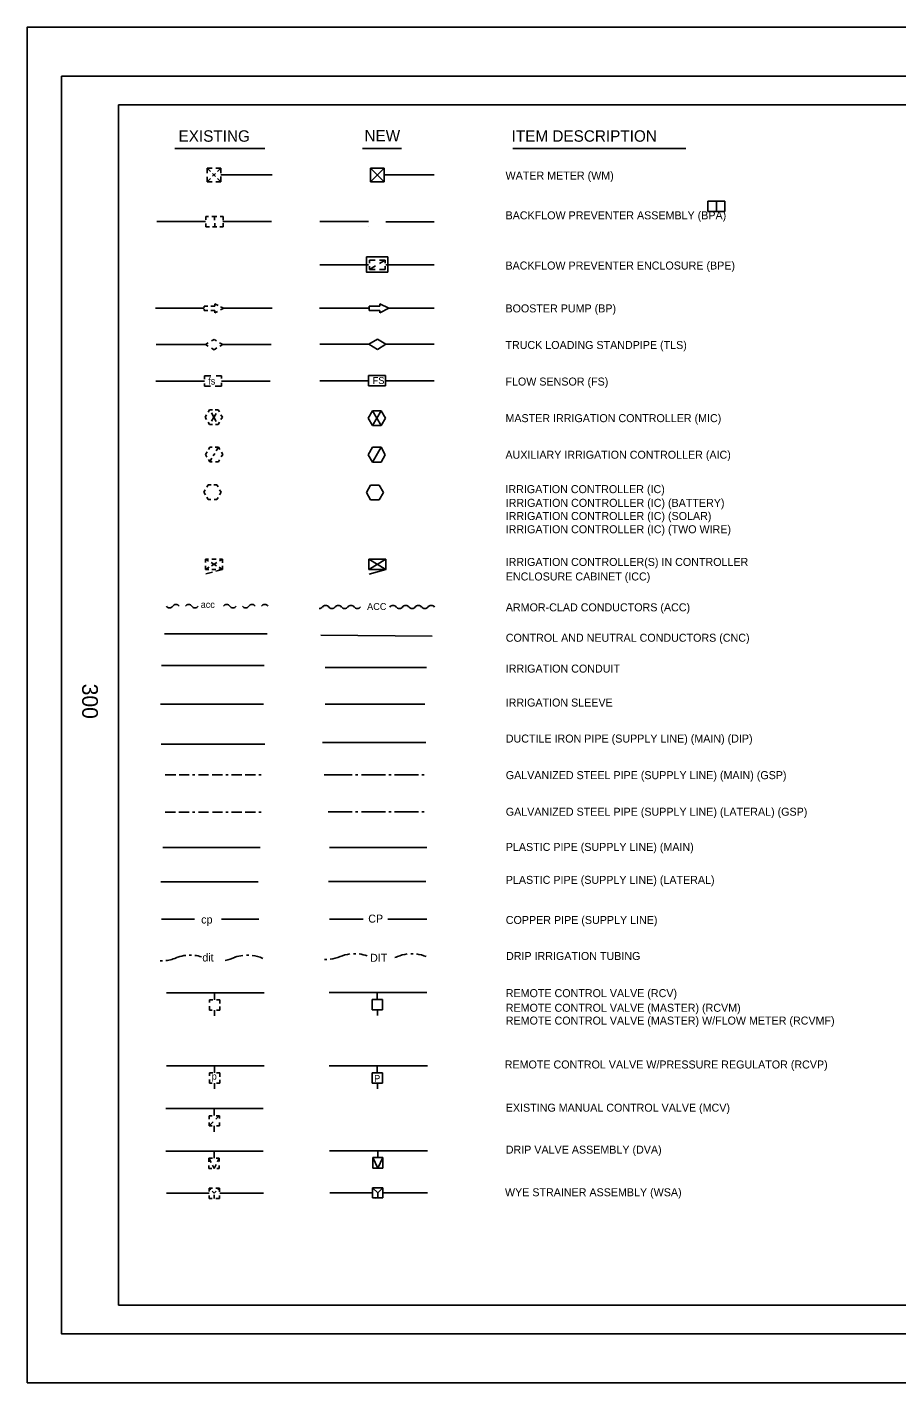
# Model space of a CAD drawing. Extents: x -894 to 866, y -472 to 714.
# Drawn here: x -894 to -133, y -472 to 714 of the extents above; entities that cross this region are included whole.
import ezdxf

# ---------------------------------------------------------------- set-up
doc = ezdxf.new("R2010")
doc.units = 0
for name, color, linetype in [('1 Control', 7, 'Continuous'), ('50 IrrigationNew', 7, 'Continuous'), ('57 Undefined', 7, 'Continuous'), ('60 Nongeo Data', 7, 'Continuous'), ('border_PLOTTING-ELEMENTS', 7, 'Continuous'), ('border_rw_22x34_Cut_Lines', 7, 'Continuous'), ('border_SHEET', 7, 'Continuous'), ('border_WITHIN-BORDER-anno', 7, 'Continuous')]:
    doc.layers.add(name, color=color, linetype=linetype)

msp = doc.modelspace()

# ---------------------------------------------------------------- linework, layer by layer
at = {"layer": '1 Control'}
for p, q in [((-589.5, 509.7), (-594.5, 509.7)), ((-594.5, 509.7), (-594.5, 507.2)), ((-594.5, 501.6), (-589.4, 504.7)), ((-594.5, 504.4), (-594.5, 501.6)), ((-589.5, 501.6), (-594.5, 501.6)), ((-586, 506.7), (-581, 509.7)), ((-581, 509.7), (-585.9, 509.7)), ((-581, 501.6), (-585.9, 501.6)), ((-581, 509.7), (-581, 507.2)), ((-581, 504.4), (-581, 501.6))]:
    msp.add_line(p, q, dxfattribs=at)
at = {"layer": '50 IrrigationNew'}
for p, q in [((-776.6, 155.1), (-686.7, 155.1)), ((-633.5, 153.3), (-544.7, 153.3)), ((-777.3, 121.4), (-687.4, 121.3)), ((-633.4, 121.3), (-546.2, 121.3)), ((-635.8, 87.9), (-545.3, 87.9))]:
    msp.add_line(p, q, dxfattribs=at)
at = {"layer": '57 Undefined'}
for p, q in [((-764.8, 607.3), (-686, 607.3)), ((-600.6, 607.3), (-566.5, 607.3)), ((-469.3, 607.3), (-317.9, 607.3))]:
    msp.add_line(p, q, dxfattribs=at)
at = {"layer": '60 Nongeo Data'}
for p, q in [((-732.1, 590.3), (-736.6, 590.3)), ((-736.6, 590.3), (-736.6, 585.9)), ((-736.6, 590.3), (-733.6, 587.3)), ((-736.6, 582.7), (-736.6, 578.3)), ((-736.6, 578.3), (-733.7, 581.2)), ((-731.9, 585.5), (-729.4, 583)), ((-731.8, 583.1), (-729.4, 585.5)), ((-724.6, 590.3), (-729, 590.3)), ((-727.4, 587.4), (-724.6, 590.3)), ((-724.6, 585.8), (-724.6, 590.3)), ((-724.6, 584.3), (-679.8, 584.3)), ((-724.6, 578.3), (-724.6, 582.8)), ((-593.8, 578.3), (-593.8, 590.1)), ((-593.8, 590.1), (-581.9, 590.1)), ((-593.8, 578.3), (-581.9, 590.1)), ((-593.8, 590.1), (-581.9, 578.3)), ((-581.9, 578.3), (-581.9, 590.1)), ((-581.9, 584.3), (-537.9, 584.3)), ((-736.6, 578.3), (-732.2, 578.3)), ((-729.1, 578.3), (-724.6, 578.3)), ((-727.4, 581.1), (-724.6, 578.3)), ((-593.8, 578.3), (-581.9, 578.3)), ((-283.7, 561.2), (-298.7, 561.2)), ((-298.7, 561.2), (-298.7, 552.2)), ((-291.2, 552.2), (-291.2, 561.2)), ((-283.7, 552.2), (-283.7, 561.2)), ((-737.7, 548), (-735.4, 548)), ((-737.7, 545.1), (-737.7, 548)), ((-732.4, 548), (-728, 548)), ((-730.2, 544.7), (-730.2, 548)), ((-725.3, 548), (-722.7, 548)), ((-722.7, 544.7), (-722.7, 548)), ((-298.7, 552.2), (-283.7, 552.2)), ((-298.7, 552.2), (-298.7, 552.2)), ((-780.6, 543.6), (-738.1, 543.6)), ((-737.7, 539), (-737.7, 541.7)), ((-737.7, 539), (-734.6, 539)), ((-731.9, 539), (-728, 539)), ((-729.9, 539), (-729.9, 542)), ((-725.5, 539), (-722.7, 539)), ((-722.8, 543.4), (-680.3, 543.4)), ((-722.7, 539), (-722.7, 542)), ((-637.9, 543.4), (-595.4, 543.4)), ((-595.3, 539.1), (-595.3, 539.1)), ((-580.4, 543.3), (-537.9, 543.3)), ((-637.9, 505.6), (-595.4, 505.6)), ((-594.5, 501.6), (-594.5, 501.6)), ((-594.5, 501.6), (-594.5, 501.6)), ((-580.3, 505.5), (-537.9, 505.5)), ((-781.7, 467.6), (-739.2, 467.6)), ((-739.2, 469.5), (-736, 469.5)), ((-739.2, 468.3), (-739.2, 469.5)), ((-739.2, 465.6), (-739.2, 466.9)), ((-739.2, 465.6), (-736, 465.6)), ((-733.3, 469.5), (-730, 469.5)), ((-733.3, 465.6), (-730, 465.6)), ((-730, 469.5), (-730, 471.5)), ((-727, 470), (-730, 471.5)), ((-730, 463.6), (-730, 465.6)), ((-727.4, 464.9), (-730, 463.6)), ((-722.1, 467.6), (-725, 469)), ((-722.1, 467.6), (-724.9, 466.2)), ((-722.1, 467.6), (-679.7, 467.6)), ((-638.2, 467.6), (-594.7, 467.7)), ((-594.8, 465.7), (-594.8, 469.6)), ((-594.8, 469.6), (-585.6, 469.6)), ((-594.8, 465.7), (-585.6, 465.7)), ((-585.6, 469.6), (-585.6, 471.6)), ((-577.8, 467.6), (-585.6, 471.6)), ((-577.8, 467.6), (-585.6, 463.7)), ((-585.6, 463.7), (-585.6, 465.7)), ((-577.9, 467.7), (-537.9, 467.7)), ((-730.5, 440.4), (-732.8, 439)), ((-728.4, 439.2), (-730.5, 440.4)), ((-587.7, 440.6), (-595.2, 436.1)), ((-580.2, 436.1), (-587.7, 440.6)), ((-781.1, 435.9), (-738.2, 435.9)), ((-735.6, 437.4), (-738, 435.9)), ((-738, 435.9), (-735.6, 434.5)), ((-732.8, 432.8), (-730.5, 431.4)), ((-730.5, 431.4), (-728, 432.9)), ((-723, 435.9), (-725.7, 437.5)), ((-725.4, 434.5), (-723, 435.9)), ((-722.8, 436), (-680.5, 436)), ((-637.9, 436.1), (-595.1, 436.1)), ((-595.2, 436.1), (-587.7, 431.6)), ((-587.7, 431.6), (-580.2, 436.1)), ((-580.2, 436.1), (-537.9, 436.1)), ((-781.5, 403.8), (-738.9, 403.8)), ((-733.3, 408.4), (-739, 408.4)), ((-739, 405.7), (-739, 408.4)), ((-724, 408.4), (-728.6, 408.4)), ((-724, 406.1), (-724, 408.4)), ((-723.9, 403.8), (-681.5, 403.8)), ((-637.9, 404), (-595.3, 404)), ((-580.5, 408.8), (-595.5, 408.8)), ((-595.5, 399.8), (-595.5, 408.8)), ((-580.5, 399.8), (-580.5, 408.8)), ((-580.2, 404), (-537.9, 404)), ((-739, 399.4), (-739, 401.8)), ((-739, 399.4), (-733.7, 399.4)), ((-729.6, 399.4), (-724, 399.4)), ((-724, 399.4), (-724, 402.4)), ((-595.5, 399.8), (-580.5, 399.8)), ((-737.1, 374.4), (-738.2, 372.4)), ((-738.2, 372.4), (-737.1, 370.4)), ((-734.5, 378.9), (-735.8, 376.7)), ((-735.7, 367.9), (-734.5, 365.9)), ((-731.8, 378.9), (-734.5, 378.9)), ((-728.6, 368.6), (-732.8, 376)), ((-732.8, 368.8), (-728.8, 375.7)), ((-727, 378.9), (-729.5, 378.9)), ((-725.9, 376.9), (-727, 378.9)), ((-727, 365.9), (-725.9, 367.9)), ((-723.2, 372.4), (-724.5, 374.5)), ((-724.5, 370.2), (-723.2, 372.4)), ((-592, 378), (-595.7, 371.5)), ((-595.7, 371.5), (-592, 365)), ((-584.5, 378), (-592, 365)), ((-584.5, 365), (-592, 378)), ((-584.5, 378), (-592, 378)), ((-580.7, 371.5), (-584.5, 378)), ((-584.5, 365), (-580.7, 371.5)), ((-734.5, 365.9), (-732, 365.9)), ((-729.4, 365.9), (-727, 365.9)), ((-592, 365), (-584.5, 365)), ((-734.3, 346.2), (-735.4, 344.2)), ((-732.1, 346.2), (-734.3, 346.2)), ((-726.8, 346.2), (-729.6, 346.2)), ((-728.7, 342.9), (-726.8, 346.2)), ((-725.6, 344.1), (-726.8, 346.2)), ((-592, 346), (-595.8, 339.5)), ((-592, 333), (-584.5, 346)), ((-584.5, 346), (-592, 346)), ((-580.8, 339.5), (-584.5, 346)), ((-736.7, 342), (-738, 339.7)), ((-738, 339.7), (-736.8, 337.5)), ((-735.5, 335.3), (-734.3, 333.3)), ((-734.3, 333.2), (-732.2, 333.2)), ((-734.2, 333.4), (-732.4, 336.4)), ((-731.3, 338.5), (-730, 340.7)), ((-729.3, 333.2), (-726.8, 333.2)), ((-726.8, 333.2), (-725.8, 334.9)), ((-724.2, 337.8), (-723, 339.7)), ((-723, 339.7), (-724.1, 341.6)), ((-595.8, 339.5), (-592, 333)), ((-592, 333), (-584.5, 333)), ((-584.5, 333), (-580.8, 339.5)), ((-738.2, 308.9), (-739.4, 306.7)), ((-735.7, 313.2), (-736.9, 311.1)), ((-733.2, 313.2), (-735.7, 313.2)), ((-728.2, 313.2), (-730.8, 313.2)), ((-727.1, 311.3), (-728.2, 313.2)), ((-724.4, 306.7), (-725.7, 308.9)), ((-593.6, 313), (-597.3, 306.5)), ((-586.1, 313), (-593.6, 313)), ((-582.3, 306.5), (-586.1, 313)), ((-739.4, 306.7), (-738.1, 304.4)), ((-736.9, 302.4), (-735.7, 300.2)), ((-735.7, 300.2), (-733.5, 300.2)), ((-730.5, 300.2), (-728.2, 300.2)), ((-728.2, 300.2), (-727.1, 302.2)), ((-725.8, 304.4), (-724.4, 306.7)), ((-597.3, 306.5), (-593.6, 300)), ((-593.6, 300), (-586.1, 300)), ((-586.1, 300), (-582.3, 306.5)), ((-738.1, 245.2), (-738.1, 248.2)), ((-738.1, 248.2), (-735.3, 248.2)), ((-735.3, 246.5), (-738.1, 248.2)), ((-738.1, 239.2), (-738.1, 242.2)), ((-738.1, 239.2), (-734.9, 241.2)), ((-735.1, 239.2), (-738.1, 239.2)), ((-728.3, 242.3), (-733.1, 245.2)), ((-732.9, 242.3), (-728.1, 245.2)), ((-732.4, 248.2), (-728.7, 248.2)), ((-728.9, 239.2), (-732.4, 239.2)), ((-723.1, 239.2), (-729, 237.6)), ((-723.1, 239.2), (-726.4, 239.2)), ((-723.1, 239.2), (-726.2, 241.1)), ((-725.9, 246.6), (-723.1, 248.2)), ((-725.7, 248.2), (-723.1, 248.2)), ((-723.1, 248.2), (-723.1, 244.9)), ((-723.1, 242.2), (-723.1, 239.2)), ((-595.3, 239), (-595.3, 248)), ((-595.3, 248), (-580.3, 248)), ((-580.3, 239), (-595.3, 248)), ((-595.3, 239), (-580.3, 248)), ((-580.3, 239), (-595.3, 239)), ((-580.1, 239), (-595.1, 239)), ((-580.3, 239), (-594.8, 235.1)), ((-591.8, 239), (-591.8, 239)), ((-580.3, 248), (-580.3, 239)), ((-731.9, 236.9), (-737.6, 235.4)), ((-773.8, 182.7), (-684.2, 182.7)), ((-637.1, 181.6), (-539.7, 180.7)), ((-776.7, 86.4), (-686.2, 86.3)), ((-775.4, -4), (-690.2, -4)), ((-629.7, -4), (-544.5, -4)), ((-777.2, -34.1), (-692, -34.1)), ((-630.4, -33.9), (-545.2, -33.9)), ((-776.5, -66.9), (-747.8, -66.9)), ((-724, -66.9), (-691.3, -66.9)), ((-629.7, -66.7), (-600, -66.7)), ((-578.5, -66.7), (-544.5, -66.7)), ((-772.2, -131.1), (-686.8, -131.1)), ((-731.6, -137.3), (-734.6, -137.3)), ((-734.6, -137.3), (-734.6, -139.8)), ((-730.2, -137.3), (-730.2, -131.3)), ((-725.6, -137.3), (-728.3, -137.3)), ((-725.6, -140.6), (-725.6, -137.3)), ((-629.8, -131), (-544.4, -131)), ((-583.2, -137.2), (-592.2, -137.2)), ((-592.2, -137.2), (-592.2, -146.2)), ((-587.8, -137.2), (-587.8, -131.2)), ((-583.2, -146.2), (-583.2, -137.2)), ((-734.6, -142.9), (-734.6, -146.3)), ((-734.6, -146.3), (-732.1, -146.3)), ((-730.1, -151.3), (-730.1, -146.3)), ((-728.4, -146.3), (-725.6, -146.3)), ((-725.6, -146.3), (-725.6, -143.3)), ((-592.2, -146.2), (-583.2, -146.2)), ((-587.7, -151.2), (-587.7, -146.2)), ((-772.2, -195.1), (-686.8, -195.1)), ((-731.6, -201.3), (-734.6, -201.3)), ((-734.6, -201.3), (-734.6, -203.8)), ((-730.2, -201.3), (-730.2, -195.3)), ((-725.6, -201.3), (-728.3, -201.3)), ((-725.6, -204.6), (-725.6, -201.3)), ((-629.8, -195), (-544, -195)), ((-583.2, -201.2), (-592.2, -201.2)), ((-592.2, -201.2), (-592.2, -210.2)), ((-587.8, -201.2), (-587.8, -195.2)), ((-583.2, -210.2), (-583.2, -201.2)), ((-734.6, -206.9), (-734.6, -210.3)), ((-734.6, -210.3), (-732.1, -210.3)), ((-730.1, -215.3), (-730.1, -210.3)), ((-728.4, -210.3), (-725.6, -210.3)), ((-725.6, -210.3), (-725.6, -207.3)), ((-592.2, -210.2), (-583.2, -210.2)), ((-587.7, -215.2), (-587.7, -210.2)), ((-772.7, -232.5), (-687.6, -232.5)), ((-730.4, -238.6), (-730.4, -232.5)), ((-734.9, -238.7), (-734.9, -241.7)), ((-732.2, -238.7), (-734.9, -238.7)), ((-734.9, -244.8), (-734.9, -247.7)), ((-734.9, -247.7), (-732.1, -247.7)), ((-734.7, -247.5), (-731.2, -244.1)), ((-730.4, -252.7), (-730.4, -247.7)), ((-729, -241.8), (-726.1, -238.9)), ((-725.9, -238.7), (-728.6, -238.7)), ((-728.5, -247.7), (-725.9, -247.7)), ((-725.9, -241.3), (-725.9, -238.7)), ((-725.9, -247.7), (-725.9, -244.8)), ((-772.7, -269.8), (-687.6, -269.8)), ((-730.4, -275.9), (-730.4, -269.8)), ((-629.5, -269.4), (-544, -269.4)), ((-587.2, -275.5), (-587.2, -269.4)), ((-732, -275.9), (-735, -275.9)), ((-735, -275.9), (-735, -279.2)), ((-733.1, -279.6), (-735, -275.9)), ((-735, -282.2), (-735, -284.9)), ((-730.5, -284.9), (-732, -281.9)), ((-728.7, -281.3), (-730.5, -284.9)), ((-726, -275.9), (-728.6, -275.9)), ((-726, -275.9), (-727.6, -279.2)), ((-726, -278.9), (-726, -275.9)), ((-726, -284.9), (-726, -282.2)), ((-591.8, -284.5), (-591.8, -275.4)), ((-591.8, -275.4), (-582.8, -275.4)), ((-587.3, -284.5), (-591.8, -275.4)), ((-591.8, -284.5), (-582.8, -284.5)), ((-587.3, -284.5), (-582.8, -275.4)), ((-582.8, -284.5), (-582.8, -275.4)), ((-735, -284.9), (-732.5, -284.9)), ((-728.1, -284.9), (-726, -284.9)), ((-772.1, -306.6), (-734.7, -306.6)), ((-731.8, -302.1), (-734.9, -302.1)), ((-734.9, -305.1), (-734.9, -302.1)), ((-733.4, -303.6), (-734.9, -302.1)), ((-730.4, -306.6), (-732.2, -304.8)), ((-728.6, -304.8), (-730.4, -306.6)), ((-730.4, -311.1), (-730.4, -307.9)), ((-725.9, -302.1), (-728.9, -302.1)), ((-725.9, -302.1), (-727.3, -303.5)), ((-725.9, -305.2), (-725.9, -302.1)), ((-725.9, -311.1), (-725.9, -308.4)), ((-725.6, -306.6), (-687.2, -306.6)), ((-629.4, -306.2), (-591.9, -306.2)), ((-591.9, -310.7), (-591.9, -301.7)), ((-591.9, -301.7), (-582.8, -301.7)), ((-587.4, -306.2), (-591.9, -301.7)), ((-587.4, -306.2), (-582.8, -301.7)), ((-587.4, -310.7), (-587.4, -306.2)), ((-582.8, -310.7), (-582.8, -301.7)), ((-582.8, -306.2), (-544, -306.2)), ((-734.9, -311.1), (-734.9, -308.6)), ((-734.9, -311.1), (-732.3, -311.1)), ((-730.4, -311.1), (-730.4, -311.1)), ((-729, -311.1), (-725.9, -311.1)), ((-591.9, -310.7), (-582.8, -310.7)), ((-589.1, -311.3), (-589.1, -311.3))]:
    msp.add_line(p, q, dxfattribs=at)
msp.add_lwpolyline([(-597.3, 512.6), (-578.7, 512.6), (-578.7, 499.2), (-597.3, 499.2)], close=True, dxfattribs=at)
for points in [[(-764.1, 59.6), (-773.3, 59.6)], [(-752.3, 59.6), (-761.1, 59.6)], [(-747.3, 59.6), (-749.3, 59.6)], [(-735.3, 59.6), (-744.3, 59.6)], [(-723.3, 59.6), (-732.3, 59.6)], [(-718.3, 59.6), (-720.3, 59.6)], [(-706.2, 59.6), (-715.3, 59.6)], [(-694.3, 59.6), (-703.2, 59.6)], [(-689.3, 59.6), (-691.3, 59.6)], [(-609.7, 59.6), (-634.3, 59.6)], [(-604.7, 59.6), (-606.7, 59.6)], [(-580.7, 59.6), (-601.7, 59.6)], [(-575.7, 59.6), (-577.7, 59.6)], [(-551.7, 59.6), (-572.7, 59.6)], [(-546.7, 59.6), (-548.7, 59.6)], [(-764.3, 26.9), (-773.3, 26.9)], [(-752.3, 26.9), (-761.3, 26.9)], [(-747.3, 26.9), (-749.3, 26.9)], [(-735.3, 26.9), (-744.3, 26.9)], [(-723.3, 26.9), (-732, 26.9)], [(-718.3, 26.9), (-720.3, 26.9)], [(-706.2, 26.9), (-715.3, 26.9)], [(-694.3, 26.9), (-703.2, 26.9)], [(-689.3, 26.9), (-691.3, 26.9)], [(-609.7, 27.1), (-630.7, 27.1)], [(-604.7, 27.1), (-606.7, 27.1)], [(-580.7, 27.1), (-601.7, 27.1)], [(-575.7, 27.1), (-577.7, 27.1)], [(-551.7, 27.1), (-572.7, 27.1)], [(-546.7, 27.1), (-548.7, 27.1)]]:
    msp.add_lwpolyline(points, dxfattribs=at)
for centre, radius, start, end in [((-769.5, 208.8), 3.34, 213.855, 326.145), ((-763.9, 205.1), 3.34, 33.855, 146.145), ((-752.8, 205.1), 3.34, 33.855, 146.145), ((-747.3, 208.8), 3.34, 213.855, 326.145), ((-719.5, 205.1), 3.34, 33.855, 146.145), ((-714, 208.8), 3.34, 213.855, 326.145), ((-702.9, 208.8), 3.34, 213.855, 326.145), ((-697.3, 205.1), 3.34, 33.855, 146.145), ((-686.2, 205), 3.44, 34.7476, 145.2524), ((-638.6, 208.2), 3.34, 270, 326.145), ((-633, 204.4), 3.34, 33.855, 146.145), ((-627.5, 208.2), 3.34, 213.855, 326.145), ((-621.9, 204.4), 3.34, 33.855, 146.145), ((-616.4, 208.2), 3.34, 213.855, 326.145), ((-610.8, 204.4), 3.34, 33.855, 146.145), ((-605.3, 208.2), 3.34, 213.855, 326.145), ((-574, 204.4), 3.34, 33.855, 146.145), ((-568.4, 208.2), 3.34, 213.855, 326.145), ((-562.9, 204.4), 3.34, 33.855, 146.145), ((-557.3, 208.2), 3.34, 213.855, 326.145), ((-551.8, 204.4), 3.34, 33.855, 146.145), ((-546.2, 208.2), 3.34, 213.855, 326.145), ((-540.6, 204.3), 3.44, 34.7476, 145.2524), ((-776.6, -70.8), 32.5, 268.1175, 271.69), ((-776.6, -70.8), 32.5, 276.9926, 295.6902), ((-751.4, -130.7), 32.5, 96.9926, 109.5935), ((-751.4, -130.7), 32.5, 88.1175, 91.69), ((-751.4, -130.7), 32.5, 72.2199, 82.8628), ((-726.3, -70.8), 32.5, 279.8622, 295.763), ((-701.2, -130.7), 32.5, 97.1372, 109.9305), ((-701.2, -130.7), 32.5, 88.31, 91.8825), ((-701.2, -130.7), 32.5, 65.7955, 83.0074), ((-632.9, -69.6), 32.5, 268.1175, 271.69), ((-632.9, -69.6), 32.5, 276.9926, 292.7567), ((-607.7, -129.5), 32.5, 96.9926, 112.7567), ((-607.7, -129.5), 32.5, 88.1175, 91.69), ((-607.7, -129.5), 32.5, 70.0251, 82.8628), ((-582.6, -69.6), 32.5, 288.4198, 292.7567), ((-557.5, -129.5), 32.5, 97.1372, 112.7783), ((-557.5, -129.5), 32.5, 88.31, 91.8825), ((-557.5, -129.5), 32.5, 67.2433, 83.0074)]:
    msp.add_arc(centre, radius, start, end, dxfattribs=at)
at = {"layer": 'border_PLOTTING-ELEMENTS'}
for points in [[(-894, -472.4), (866, -472.4), (866, 713.6), (-894, 713.6)], [(-864, 670.6), (836, 670.6), (836, -429.4), (-864, -429.4)]]:
    msp.add_lwpolyline(points, close=True, dxfattribs=at)
at = {"layer": 'border_rw_22x34_Cut_Lines'}
msp.add_lwpolyline([(-864, 670.6), (836, 670.6), (836, -429.4), (-864, -429.4)], close=True, dxfattribs=at)
at = {"layer": 'border_SHEET'}
for p, q in [((-814, 645.6), (811, 645.6)), ((-814, -404.4), (-814, 645.6)), ((811, -404.4), (-814, -404.4))]:
    msp.add_line(p, q, dxfattribs=at)

# ---------------------------------------------------------------- texts
at = {"layer": '57 Undefined'}
for s, height, p in [('EXISTING', 10, (-761.6, 613.3)), ('NEW', 10, (-599, 613.6)), ('ITEM DESCRIPTION', 10, (-470.3, 613.3)), ('WATER METER (WM)', 7, (-475.6, 580.2)), ('BACKFLOW PREVENTER ASSEMBLY (BPA)', 7, (-475.6, 545.4)), ('BACKFLOW PREVENTER ENCLOSURE (BPE)', 7, (-475.7, 501.5)), ('BOOSTER PUMP (BP)', 7, (-475.7, 464)), ('TRUCK LOADING STANDPIPE (TLS)', 7, (-475.7, 432)), ('FLOW SENSOR (FS)', 7, (-475.7, 400)), ('MASTER IRRIGATION CONTROLLER (MIC)', 7, (-475.7, 368)), ('AUXILIARY IRRIGATION CONTROLLER (AIC)', 7, (-475.7, 336)), ('IRRIGATION CONTROLLER (IC)', 7, (-475.7, 305.9)), ('IRRIGATION CONTROLLER (IC) (BATTERY)', 7, (-475.5, 293.9)), ('IRRIGATION CONTROLLER (IC) (SOLAR)', 7, (-475.5, 282.4)), ('IRRIGATION CONTROLLER (IC) (TWO WIRE)', 7, (-475.5, 270.8)), ('IRRIGATION CONTROLLER(S) IN CONTROLLER', 7, (-475.5, 242.2)), ('ENCLOSURE CABINET (ICC)', 7, (-475.4, 229.5)), ('ARMOR-CLAD CONDUCTORS (ACC)', 7, (-475.4, 202.5)), ('CONTROL AND NEUTRAL CONDUCTORS (CNC)', 7, (-475.4, 175.9)), ('IRRIGATION CONDUIT', 7, (-475.4, 148.9)), ('IRRIGATION SLEEVE', 7, (-475.5, 119.2)), ('DUCTILE IRON PIPE (SUPPLY LINE) (MAIN) (DIP)', 7, (-475.4, 87.7)), ('GALVANIZED STEEL PIPE (SUPPLY LINE) (MAIN) (GSP)', 7, (-475.4, 55.7)), ('GALVANIZED STEEL PIPE (SUPPLY LINE) (LATERAL) (GSP)', 7, (-475.4, 23.7)), ('PLASTIC PIPE (SUPPLY LINE) (MAIN)', 7, (-475.4, -7.1)), ('PLASTIC PIPE (SUPPLY LINE) (LATERAL)', 7, (-475.4, -35.9)), ('COPPER PIPE (SUPPLY LINE)', 7, (-475.4, -71)), ('DRIP IRRIGATION TUBING', 7, (-475.2, -102.5)), ('REMOTE CONTROL VALVE (RCV)', 7, (-475.4, -135)), ('REMOTE CONTROL VALVE (MASTER) (RCVM)', 7, (-475.4, -147.8)), ('REMOTE CONTROL VALVE (MASTER) W/FLOW METER (RCVMF)', 7, (-475.4, -159)), ('REMOTE CONTROL VALVE W/PRESSURE REGULATOR (RCVP)', 7, (-476.3, -197.4)), ('p', 5.95, (-732.6, -207.2)), ('P', 5.95, (-590.5, -209.1)), ('EXISTING MANUAL CONTROL VALVE (MCV)', 7, (-475.4, -235.2)), ('DRIP VALVE ASSEMBLY (DVA)', 7, (-475.4, -271.9)), ('WYE STRAINER ASSEMBLY (WSA)', 7, (-476.1, -309.2))]:
    msp.add_text(s, height=height, dxfattribs=at).set_placement(p)
at = {"layer": '60 Nongeo Data'}
for s, height, p in [('fs', 6, (-735.7, 400.9)), ('FS', 6, (-591.8, 401.4)), ('acc', 5.91, (-742.2, 205.5)), ('ACC', 6, (-596.7, 203.7)), ('cp', 7, (-741.8, -70.6)), ('CP', 7, (-595.7, -69.8)), ('dit', 7, (-740.8, -103.8)), ('DIT', 7, (-594.1, -104.1))]:
    msp.add_text(s, height=height, dxfattribs=at).set_placement(p)
at = {"layer": 'border_WITHIN-BORDER-anno'}
msp.add_text('300', height=13.78, rotation=270, dxfattribs=at).set_placement((-845.9, 139.2))

doc.saveas('drawing.dxf')
